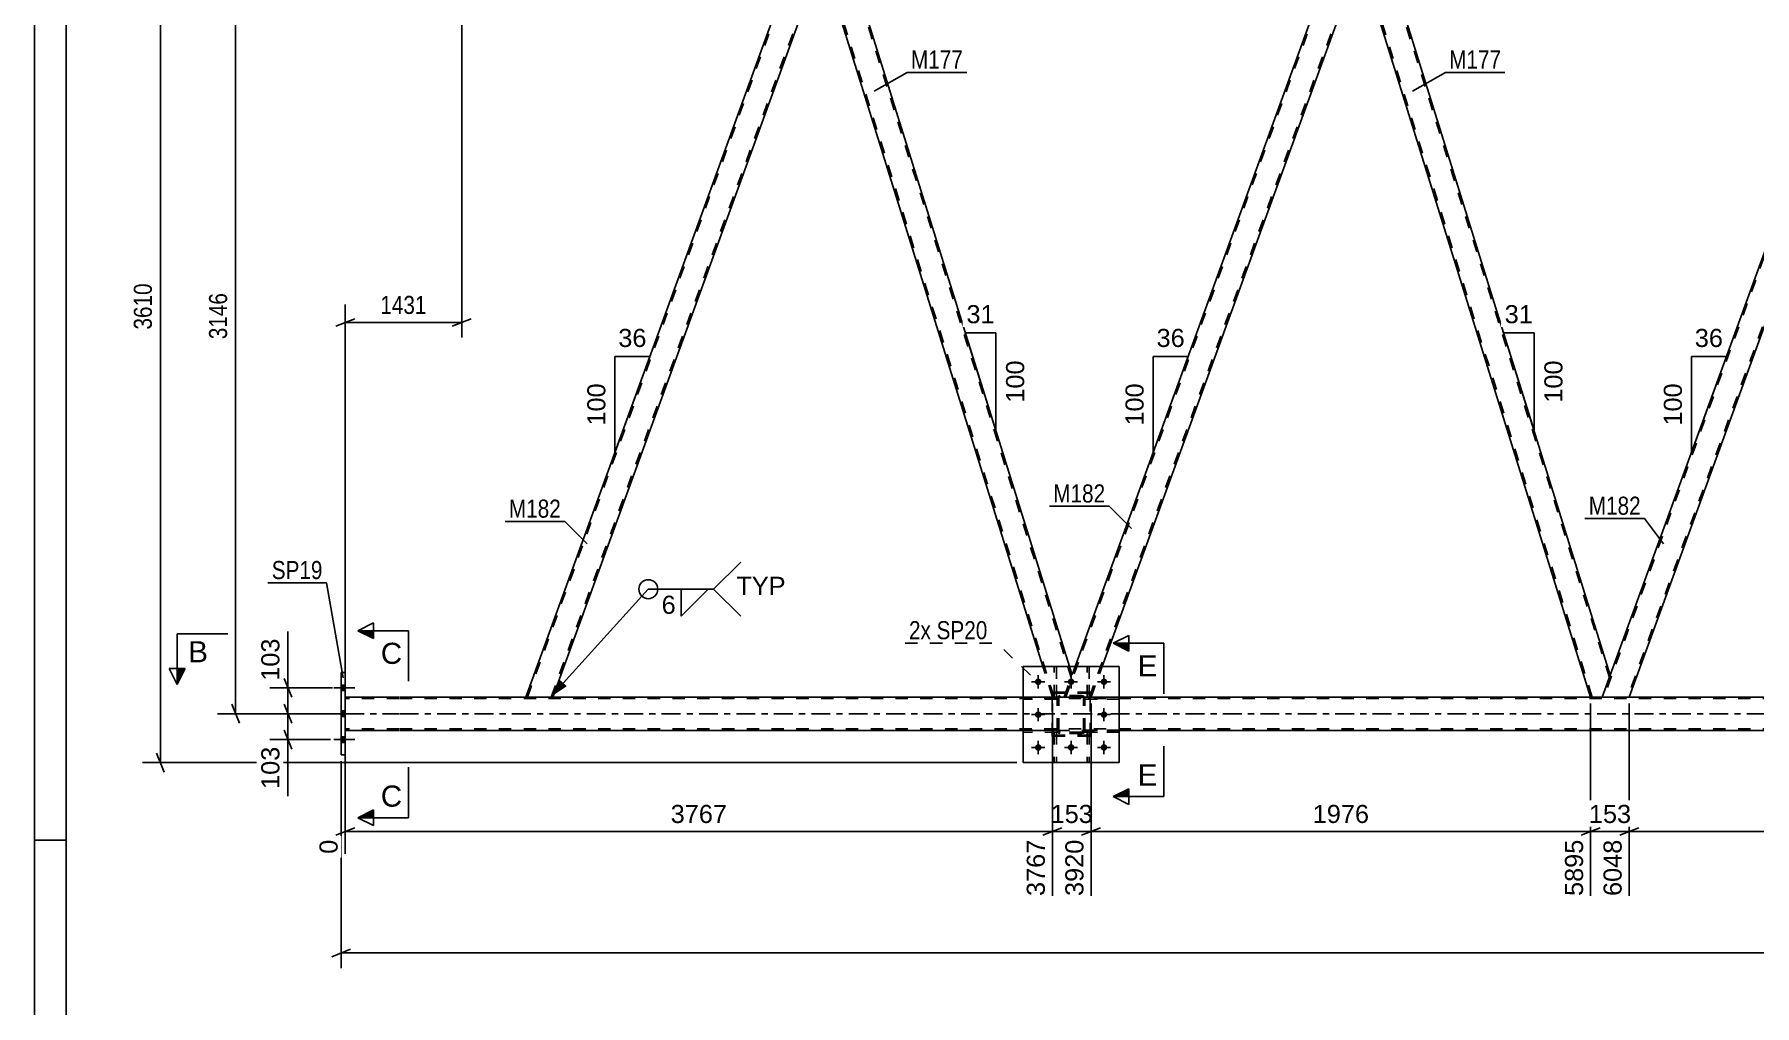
# Model space of a CAD drawing. Header units: millimetres. Extents: x 0 to 841, y 0 to 594.
# Drawn here: x 0 to 272.1, y 271.8 to 425.5 of the extents above; entities that cross this region are included whole.
import ezdxf

# ---------------------------------------------------------------- set-up
doc = ezdxf.new("R2010")
doc.units = ezdxf.units.MM
doc.linetypes.add('DXK_LINE_DOT2', pattern=[3.9198, 1.9599, -1.9599])
doc.linetypes.add('DXK_LINE_DOT3', pattern=[5.9187, 2.979, -0.9799, 0.9799, -0.9799])
doc.styles.add('Arial', font='arial.ttf', dxfattribs={"height": 0.2})
doc.styles.add('Arial Narrow', font='ARIALN.TTF', dxfattribs={"height": 0.2})

# ---------------------------------------------------------------- blocks, each defined once
blk = doc.blocks.new('Unknown-717034159-1133')
at = {"color": 5, "linetype": 'Continuous'}
for p, q in [((0, 594), (0, 0)), ((5, 589), (5, 5)), ((5, 298), (0, 298))]:
    blk.add_line(p, q, dxfattribs=at)
blk = doc.blocks.new('Part-717034159-3896 - 3558')
at = {"color": 7, "linetype": 'DXK_LINE_DOT2'}
for p, q in [((163.12, 320.65), (207.24, 441.87)), ((166.86, 320.65), (210.98, 441.87)), ((211.24, 441.87), (209.69, 437.62)), ((162.86, 320.65), (164.62, 325.47)), ((167.12, 320.65), (168.87, 325.47)), ((167.12, 320.65), (162.86, 320.65))]:
    blk.add_line(p, q, dxfattribs=at)
at = {"color": 2, "linetype": 'Continuous'}
for p, q in [((206.98, 441.87), (164.62, 325.47)), ((211.24, 441.87), (206.98, 441.87)), ((168.87, 325.47), (209.69, 437.62))]:
    blk.add_line(p, q, dxfattribs=at)
blk = doc.blocks.new('Part-717034159-3886 - 3558')
at = {"color": 2, "linetype": 'Continuous'}
for p, q in [((126.1, 441.87), (124.56, 437.62)), ((127.42, 441.87), (126.1, 441.87)), ((163.7, 325.47), (127.42, 441.87)), ((159.51, 325.47), (124.56, 437.62))]:
    blk.add_line(p, q, dxfattribs=at)
at = {"color": 7, "linetype": 'DXK_LINE_DOT2'}
for p, q in [((163.99, 323.74), (127.17, 441.87)), ((161.27, 320.65), (124.69, 437.99)), ((161.02, 320.65), (159.51, 325.47)), ((162.86, 320.65), (164.12, 324.12)), ((164.12, 324.12), (163.7, 325.47)), ((161.02, 320.65), (162.86, 320.65))]:
    blk.add_line(p, q, dxfattribs=at)
blk = doc.blocks.new('Part-717034159-3765 - 3558')
at = {"color": 7, "linetype": 'DXK_LINE_DOT2'}
for p, q in [((166.52, 315.11), (166.84, 315.11)), ((166.52, 315.11), (166.52, 310.27)), ((166.52, 314.51), (166.84, 314.51)), ((166.84, 315.11), (166.84, 310.27)), ((166.84, 310.27), (166.52, 310.27))]:
    blk.add_line(p, q, dxfattribs=at)
blk = doc.blocks.new('Part-717034159-3766 - 3558')
at = {"color": 7, "linetype": 'DXK_LINE_DOT2'}
for p, q in [((161.32, 315.11), (161.64, 315.11)), ((161.32, 315.11), (161.32, 310.27)), ((161.32, 314.51), (161.64, 314.51)), ((161.64, 315.11), (161.64, 310.27)), ((161.64, 310.27), (161.32, 310.27))]:
    blk.add_line(p, q, dxfattribs=at)
blk = doc.blocks.new('Part-717034159-3767 - 3558')
at = {"color": 7, "linetype": 'DXK_LINE_DOT2'}
for p, q in [((161.77, 320.39), (161.8, 320.57)), ((161.8, 320.57), (161.77, 320.39)), ((161.77, 315.35), (161.77, 320.39)), ((162.01, 320.39), (162.02, 320.48)), ((162.01, 315.35), (162.01, 320.39)), ((162.02, 320.48), (162.08, 320.56)), ((162.06, 320.83), (162.25, 320.87)), ((162.25, 320.87), (162.06, 320.83)), ((162.08, 320.56), (162.15, 320.61)), ((162.15, 320.61), (162.25, 320.63)), ((165.69, 320.87), (162.25, 320.87)), ((162.25, 320.63), (165.69, 320.63)), ((165.69, 320.87), (165.87, 320.83)), ((165.87, 320.83), (165.69, 320.87)), ((165.69, 320.63), (165.78, 320.61)), ((165.78, 320.61), (165.86, 320.56)), ((165.86, 320.56), (165.91, 320.48)), ((165.91, 320.48), (165.93, 320.39)), ((165.93, 315.35), (165.93, 320.39)), ((166.13, 320.57), (166.17, 320.39)), ((166.17, 320.39), (166.13, 320.57)), ((166.17, 315.35), (166.17, 320.39)), ((161.8, 315.17), (161.77, 315.35)), ((161.77, 315.35), (161.8, 315.17)), ((162.02, 315.26), (162.01, 315.35)), ((162.08, 315.18), (162.02, 315.26)), ((162.25, 314.87), (162.06, 314.91)), ((162.06, 314.91), (162.25, 314.87)), ((162.15, 315.13), (162.08, 315.18)), ((162.25, 315.11), (162.15, 315.13)), ((165.69, 315.11), (162.25, 315.11)), ((165.69, 314.87), (162.25, 314.87)), ((165.78, 315.13), (165.69, 315.11)), ((165.87, 314.91), (165.69, 314.87)), ((165.69, 314.87), (165.87, 314.91)), ((165.86, 315.18), (165.78, 315.13)), ((165.91, 315.26), (165.86, 315.18)), ((165.93, 315.35), (165.91, 315.26)), ((166.17, 315.35), (166.13, 315.17)), ((166.13, 315.17), (166.17, 315.35))]:
    blk.add_line(p, q, dxfattribs=at)
at = {"color": 7, "linetype": 'DXK_LINE_DOT3'}
blk.add_line((163.97, 317.87), (163.97, 317.87), dxfattribs=at)
at = {"color": 7, "linetype": 'DXK_LINE_DOT2'}
for centre, start, end in [((162.25, 320.39), 112.5, 157.5), ((162.25, 320.39), 112.5, 157.5), ((165.69, 320.39), 22.5, 67.5), ((165.69, 320.39), 22.5, 67.5), ((162.25, 315.35), 202.5, 247.5), ((162.25, 315.35), 202.5, 247.5), ((165.69, 315.35), 292.5, 337.5), ((165.69, 315.35), 292.5, 337.5)]:
    blk.add_arc(centre, 0.48, start, end, dxfattribs=at)
blk = doc.blocks.new('Part-717034159-3768 - 3558')
at = {"color": 7, "linetype": 'DXK_LINE_DOT2'}
for p, q in [((166.97, 321.27), (160.97, 321.27)), ((160.97, 314.47), (160.97, 321.27)), ((166.97, 314.47), (166.97, 321.27)), ((166.97, 314.47), (160.97, 314.47))]:
    blk.add_line(p, q, dxfattribs=at)
blk = doc.blocks.new('Bolt-717034159-3776 - 3558')
at = {"color": 1, "linetype": 'Continuous'}
for p, q in [((158.77, 324.11), (158.77, 323.42)), ((163.97, 324.11), (163.97, 323.42)), ((169.17, 324.11), (169.17, 323.42)), ((157.73, 323.07), (158.42, 323.07)), ((158.77, 322.03), (158.77, 322.72)), ((159.81, 323.07), (159.11, 323.07)), ((162.93, 323.07), (163.62, 323.07)), ((163.97, 322.03), (163.97, 322.72)), ((165.01, 323.07), (164.31, 323.07)), ((168.13, 323.07), (168.82, 323.07)), ((169.17, 322.03), (169.17, 322.72)), ((170.21, 323.07), (169.51, 323.07)), ((158.77, 318.91), (158.77, 318.22)), ((169.17, 318.91), (169.17, 318.22)), ((157.73, 317.87), (158.42, 317.87)), ((158.77, 316.83), (158.77, 317.52)), ((159.81, 317.87), (159.11, 317.87)), ((168.13, 317.87), (168.82, 317.87)), ((169.17, 316.83), (169.17, 317.52)), ((170.21, 317.87), (169.51, 317.87)), ((158.77, 313.71), (158.77, 313.02)), ((163.97, 313.71), (163.97, 313.02)), ((169.17, 313.71), (169.17, 313.02)), ((157.73, 312.67), (158.42, 312.67)), ((158.77, 311.63), (158.77, 312.32)), ((159.81, 312.67), (159.11, 312.67)), ((162.93, 312.67), (163.62, 312.67)), ((163.97, 311.63), (163.97, 312.32)), ((165.01, 312.67), (164.31, 312.67)), ((168.13, 312.67), (168.82, 312.67)), ((169.17, 311.63), (169.17, 312.32)), ((170.21, 312.67), (169.51, 312.67))]:
    blk.add_line(p, q, dxfattribs=at)
blk = doc.blocks.new('Part-717034159-3786 - 3558')
at = {"color": 7, "linetype": 'DXK_LINE_DOT2'}
for p, q in [((156.37, 325.47), (156.37, 310.27)), ((156.37, 325.47), (171.57, 325.47)), ((171.57, 325.47), (171.57, 310.27)), ((156.37, 310.27), (171.57, 310.27))]:
    blk.add_line(p, q, dxfattribs=at)
blk = doc.blocks.new('Part-717034159-3787 - 3558')
at = {"color": 7, "linetype": 'DXK_LINE_DOT2'}
for p, q in [((166.52, 320.63), (166.52, 325.47)), ((166.52, 325.47), (166.84, 325.47)), ((166.84, 325.47), (166.84, 320.63)), ((166.52, 321.23), (166.84, 321.23)), ((166.84, 320.63), (166.52, 320.63))]:
    blk.add_line(p, q, dxfattribs=at)
blk = doc.blocks.new('Part-717034159-3788 - 3558')
at = {"color": 7, "linetype": 'DXK_LINE_DOT2'}
for p, q in [((161.32, 320.63), (161.32, 325.47)), ((161.32, 325.47), (161.64, 325.47)), ((161.64, 325.47), (161.64, 320.63)), ((161.32, 321.23), (161.64, 321.23)), ((161.64, 320.63), (161.32, 320.63))]:
    blk.add_line(p, q, dxfattribs=at)
blk = doc.blocks.new('Part-717034159-3791 - 3558')
at = {"color": 7, "linetype": 'DXK_LINE_DOT2'}
for p, q in [((171.57, 320.63), (166.17, 320.63)), ((166.17, 320.63), (166.17, 320.31)), ((166.17, 320.31), (171.57, 320.31)), ((166.77, 320.31), (166.77, 320.63)), ((171.57, 320.31), (171.57, 320.63))]:
    blk.add_line(p, q, dxfattribs=at)
blk = doc.blocks.new('Part-717034159-3794 - 3558')
at = {"color": 7, "linetype": 'DXK_LINE_DOT2'}
for p, q in [((171.57, 315.43), (166.17, 315.43)), ((166.17, 315.43), (166.17, 315.11)), ((166.17, 315.11), (171.57, 315.11)), ((166.77, 315.11), (166.77, 315.43)), ((171.57, 315.11), (171.57, 315.43))]:
    blk.add_line(p, q, dxfattribs=at)
blk = doc.blocks.new('Part-717034159-3797 - 3558')
at = {"color": 7, "linetype": 'DXK_LINE_DOT2'}
for p, q in [((161.77, 320.63), (156.37, 320.63)), ((156.37, 320.63), (156.37, 320.31)), ((161.77, 320.31), (156.37, 320.31)), ((161.17, 320.31), (161.17, 320.63)), ((161.77, 320.31), (161.77, 320.63))]:
    blk.add_line(p, q, dxfattribs=at)
blk = doc.blocks.new('Part-717034159-3800 - 3558')
at = {"color": 7, "linetype": 'DXK_LINE_DOT2'}
for p, q in [((161.77, 315.43), (156.37, 315.43)), ((156.37, 315.43), (156.37, 315.11)), ((161.77, 315.11), (156.37, 315.11)), ((161.17, 315.11), (161.17, 315.43)), ((161.77, 315.11), (161.77, 315.43))]:
    blk.add_line(p, q, dxfattribs=at)
blk = doc.blocks.new('Part-717034159-3940 - 3558')
at = {"color": 7, "linetype": 'DXK_LINE_DOT2'}
for p, q in [((166.84, 315.11), (166.52, 315.11)), ((166.52, 315.11), (166.52, 310.27)), ((166.52, 314.51), (166.84, 314.51)), ((166.84, 315.11), (166.84, 310.27)), ((166.52, 310.27), (166.84, 310.27))]:
    blk.add_line(p, q, dxfattribs=at)
blk = doc.blocks.new('Part-717034159-3938 - 3558')
at = {"color": 2, "linetype": 'Continuous'}
for p, q in [((166.52, 325.47), (166.52, 325.47)), ((166.84, 325.47), (166.52, 325.47)), ((166.84, 325.47), (166.84, 325.47))]:
    blk.add_line(p, q, dxfattribs=at)
at = {"color": 7, "linetype": 'DXK_LINE_DOT2'}
for p, q in [((166.52, 320.63), (166.52, 325.47)), ((166.84, 320.63), (166.84, 325.47)), ((166.52, 321.23), (166.84, 321.23)), ((166.84, 320.63), (166.52, 320.63))]:
    blk.add_line(p, q, dxfattribs=at)
blk = doc.blocks.new('Part-717034159-3866 - 3558')
at = {"color": 7, "linetype": 'DXK_LINE_DOT2'}
for p, q in [((166.97, 321.41), (160.97, 321.41)), ((160.97, 314.61), (160.97, 321.41)), ((166.97, 314.61), (166.97, 321.41)), ((166.97, 314.61), (160.97, 314.61))]:
    blk.add_line(p, q, dxfattribs=at)
blk = doc.blocks.new('Part-717034159-3881 - 3558')
at = {"color": 7, "linetype": 'DXK_LINE_DOT2'}
for p, q in [((161.77, 320.39), (161.8, 320.57)), ((161.8, 320.57), (161.77, 320.39)), ((161.77, 315.35), (161.77, 320.39)), ((162.01, 320.39), (162.02, 320.48)), ((162.01, 315.35), (162.01, 320.39)), ((162.02, 320.48), (162.08, 320.56)), ((162.06, 320.83), (162.25, 320.87)), ((162.25, 320.87), (162.06, 320.83)), ((162.08, 320.56), (162.15, 320.61)), ((162.15, 320.61), (162.25, 320.63)), ((165.69, 320.87), (162.25, 320.87)), ((162.25, 320.63), (165.69, 320.63)), ((165.69, 320.87), (165.87, 320.83)), ((165.87, 320.83), (165.69, 320.87)), ((165.69, 320.63), (165.78, 320.61)), ((165.78, 320.61), (165.86, 320.56)), ((165.86, 320.56), (165.91, 320.48)), ((165.91, 320.48), (165.93, 320.39)), ((165.93, 315.35), (165.93, 320.39)), ((166.13, 320.57), (166.17, 320.39)), ((166.17, 320.39), (166.13, 320.57)), ((166.17, 315.35), (166.17, 320.39)), ((161.8, 315.17), (161.77, 315.35)), ((161.77, 315.35), (161.8, 315.17)), ((162.02, 315.26), (162.01, 315.35)), ((162.08, 315.18), (162.02, 315.26)), ((162.25, 314.87), (162.06, 314.91)), ((162.06, 314.91), (162.25, 314.87)), ((162.15, 315.13), (162.08, 315.18)), ((162.25, 315.11), (162.15, 315.13)), ((165.69, 315.11), (162.25, 315.11)), ((165.69, 314.87), (162.25, 314.87)), ((165.78, 315.13), (165.69, 315.11)), ((165.87, 314.91), (165.69, 314.87)), ((165.69, 314.87), (165.87, 314.91)), ((165.86, 315.18), (165.78, 315.13)), ((165.91, 315.26), (165.86, 315.18)), ((165.93, 315.35), (165.91, 315.26)), ((166.17, 315.35), (166.13, 315.17)), ((166.13, 315.17), (166.17, 315.35))]:
    blk.add_line(p, q, dxfattribs=at)
at = {"color": 7, "linetype": 'DXK_LINE_DOT3'}
blk.add_line((163.97, 317.87), (163.97, 317.87), dxfattribs=at)
at = {"color": 7, "linetype": 'DXK_LINE_DOT2'}
for centre, start, end in [((162.25, 320.39), 112.5, 157.5), ((162.25, 320.39), 112.5, 157.5), ((165.69, 320.39), 22.5, 67.5), ((165.69, 320.39), 22.5, 67.5), ((162.25, 315.35), 202.5, 247.5), ((162.25, 315.35), 202.5, 247.5), ((165.69, 315.35), 292.5, 337.5), ((165.69, 315.35), 292.5, 337.5)]:
    blk.add_arc(centre, 0.48, start, end, dxfattribs=at)
blk = doc.blocks.new('Part-717034159-3891 - 3558')
at = {"color": 2, "linetype": 'Continuous'}
for p, q in [((77.73, 320.65), (121.85, 441.87)), ((121.85, 441.87), (126.1, 441.87)), ((81.98, 320.65), (124.56, 437.62))]:
    blk.add_line(p, q, dxfattribs=at)
at = {"color": 7, "linetype": 'DXK_LINE_DOT2'}
for p, q in [((77.98, 320.65), (122.1, 441.87)), ((81.73, 320.65), (125.85, 441.87)), ((124.56, 437.62), (126.1, 441.87)), ((81.98, 320.65), (77.73, 320.65))]:
    blk.add_line(p, q, dxfattribs=at)
blk = doc.blocks.new('Part-717034159-3901 - 3558')
at = {"color": 2, "linetype": 'Continuous'}
for p, q in [((211.24, 441.87), (209.69, 437.62)), ((211.24, 441.87), (212.56, 441.87)), ((249.26, 324.12), (212.56, 441.87)), ((209.69, 437.62), (246.15, 320.65)), ((247.99, 320.65), (249.26, 324.12))]:
    blk.add_line(p, q, dxfattribs=at)
at = {"color": 7, "linetype": 'DXK_LINE_DOT2'}
for p, q in [((249.12, 323.74), (212.3, 441.87)), ((246.4, 320.65), (209.83, 437.99)), ((247.99, 320.65), (246.15, 320.65))]:
    blk.add_line(p, q, dxfattribs=at)
blk = doc.blocks.new('Part-717034159-3906 - 3558')
at = {"color": 7, "linetype": 'DXK_LINE_DOT2'}
for p, q in [((292.37, 441.87), (248.25, 320.65)), ((296.12, 441.87), (252, 320.65)), ((296.37, 441.87), (294.82, 437.62)), ((249.26, 324.12), (247.99, 320.65)), ((252.25, 320.65), (247.99, 320.65))]:
    blk.add_line(p, q, dxfattribs=at)
at = {"color": 2, "linetype": 'Continuous'}
for p, q in [((292.12, 441.87), (249.26, 324.12)), ((292.12, 441.87), (296.37, 441.87)), ((294.82, 437.62), (252.25, 320.65))]:
    blk.add_line(p, q, dxfattribs=at)
blk = doc.blocks.new('Part-717034159-3936 - 3558')
at = {"color": 2, "linetype": 'Continuous'}
for p, q in [((48.52, 324.51), (49.16, 324.51)), ((48.52, 311.51), (48.52, 324.51)), ((49.16, 324.51), (49.16, 311.51)), ((49.16, 311.51), (48.52, 311.51))]:
    blk.add_line(p, q, dxfattribs=at)
blk = doc.blocks.new('Part-717034159-3937 - 3558')
at = {"color": 2, "linetype": 'Continuous'}
for p, q in [((161.32, 325.47), (161.32, 325.47)), ((161.64, 325.47), (161.32, 325.47)), ((161.64, 325.47), (161.64, 325.47))]:
    blk.add_line(p, q, dxfattribs=at)
at = {"color": 7, "linetype": 'DXK_LINE_DOT2'}
for p, q in [((161.32, 320.63), (161.32, 325.47)), ((161.64, 320.63), (161.64, 325.47)), ((161.32, 321.23), (161.64, 321.23)), ((161.64, 320.63), (161.32, 320.63))]:
    blk.add_line(p, q, dxfattribs=at)
blk = doc.blocks.new('Part-717034159-3939 - 3558')
at = {"color": 7, "linetype": 'DXK_LINE_DOT2'}
for p, q in [((161.64, 315.11), (161.32, 315.11)), ((161.32, 315.11), (161.32, 310.27)), ((161.32, 314.51), (161.64, 314.51)), ((161.64, 315.11), (161.64, 310.27)), ((161.32, 310.27), (161.64, 310.27))]:
    blk.add_line(p, q, dxfattribs=at)
blk = doc.blocks.new('Bolt-717034159-3942 - 3558')
at = {"linetype": 'Continuous'}
for points in [[(49.16, 321.67), (49.16, 322.55), (48.52, 322.55), (48.52, 321.67)], [(49.16, 321.67), (49.16, 322.55), (48.52, 322.55), (48.52, 321.67)], [(49.16, 321.67), (49.16, 322.55), (48.52, 322.55), (48.52, 321.67)], [(49.16, 317.57), (49.16, 318.45), (48.52, 318.45), (48.52, 317.57)], [(49.16, 317.57), (49.16, 318.45), (48.52, 318.45), (48.52, 317.57)], [(49.16, 313.47), (49.16, 314.35), (48.52, 314.35), (48.52, 313.47)], [(49.16, 313.47), (49.16, 314.35), (48.52, 314.35), (48.52, 313.47)], [(49.16, 313.47), (49.16, 314.35), (48.52, 314.35), (48.52, 313.47)]]:
    blk.add_hatch(color=1, dxfattribs=at).paths.add_polyline_path(points)
at = {"color": 1, "linetype": 'Continuous'}
for p, q in [((47.36, 322.11), (50.68, 322.11)), ((47.36, 322.11), (50.68, 322.11)), ((47.36, 322.11), (50.68, 322.11)), ((48.52, 322.55), (49.16, 322.55)), ((48.52, 322.55), (49.16, 322.55)), ((48.52, 322.55), (49.16, 322.55)), ((48.52, 321.67), (49.16, 321.67)), ((48.52, 321.67), (49.16, 321.67)), ((48.52, 321.67), (49.16, 321.67)), ((48.52, 318.45), (49.16, 318.45)), ((48.52, 318.45), (49.16, 318.45)), ((47.36, 318.01), (50.68, 318.01)), ((47.36, 318.01), (50.68, 318.01)), ((48.52, 317.57), (49.16, 317.57)), ((48.52, 317.57), (49.16, 317.57)), ((47.36, 313.91), (50.68, 313.91)), ((47.36, 313.91), (50.68, 313.91)), ((47.36, 313.91), (50.68, 313.91)), ((48.52, 314.35), (49.16, 314.35)), ((48.52, 314.35), (49.16, 314.35)), ((48.52, 314.35), (49.16, 314.35)), ((48.52, 313.47), (49.16, 313.47)), ((48.52, 313.47), (49.16, 313.47)), ((48.52, 313.47), (49.16, 313.47))]:
    blk.add_line(p, q, dxfattribs=at)
blk = doc.blocks.new('Part-717034159-3947 - 3558')
at = {"color": 2, "linetype": 'Continuous'}
for p, q in [((49.16, 320.65), (57.68, 320.65)), ((57.78, 320.65), (156.37, 320.65)), ((326.63, 320.65), (171.57, 320.65)), ((57.68, 315.37), (49.16, 315.37)), ((156.37, 315.37), (57.78, 315.37)), ((326.63, 315.37), (171.57, 315.37))]:
    blk.add_line(p, q, dxfattribs=at)
at = {"color": 7, "linetype": 'DXK_LINE_DOT2'}
for p, q in [((49.16, 315.37), (49.16, 320.65)), ((57.68, 320.41), (49.16, 320.41)), ((730.04, 320.41), (57.78, 320.41)), ((156.37, 320.65), (730.04, 320.65)), ((171.57, 320.65), (156.37, 320.65)), ((57.68, 315.61), (49.16, 315.61)), ((730.04, 315.61), (57.78, 315.61)), ((171.57, 315.37), (156.37, 315.37))]:
    blk.add_line(p, q, dxfattribs=at)
at = {"color": 7, "linetype": 'DXK_LINE_DOT3'}
for p, q in [((49.16, 318.01), (57.68, 318.01)), ((57.78, 318.01), (730.04, 318.01))]:
    blk.add_line(p, q, dxfattribs=at)
blk = doc.blocks.new('Part-717034159-4003 - 3558')
at = {"color": 2, "linetype": 'Continuous'}
for p, q in [((171.57, 325.47), (156.37, 325.47)), ((156.37, 325.47), (156.37, 310.27)), ((171.57, 325.47), (171.57, 310.27)), ((171.57, 310.27), (156.37, 310.27))]:
    blk.add_line(p, q, dxfattribs=at)
blk = doc.blocks.new('Part-717034159-4004 - 3558')
at = {"color": 7, "linetype": 'DXK_LINE_DOT2'}
for p, q in [((166.17, 320.31), (166.17, 320.63)), ((166.17, 320.63), (171.57, 320.63)), ((171.57, 320.31), (166.17, 320.31)), ((166.77, 320.31), (166.77, 320.63)), ((171.57, 320.63), (171.57, 320.31))]:
    blk.add_line(p, q, dxfattribs=at)
blk = doc.blocks.new('Part-717034159-4005 - 3558')
at = {"color": 7, "linetype": 'DXK_LINE_DOT2'}
for p, q in [((166.17, 315.11), (166.17, 315.43)), ((166.17, 315.43), (171.57, 315.43)), ((171.57, 315.11), (166.17, 315.11)), ((166.77, 315.11), (166.77, 315.43)), ((171.57, 315.43), (171.57, 315.11))]:
    blk.add_line(p, q, dxfattribs=at)
blk = doc.blocks.new('Part-717034159-4006 - 3558')
at = {"color": 7, "linetype": 'DXK_LINE_DOT2'}
for p, q in [((161.77, 320.63), (156.37, 320.63)), ((156.37, 320.31), (156.37, 320.63)), ((161.77, 320.31), (156.37, 320.31)), ((161.17, 320.31), (161.17, 320.63)), ((161.77, 320.63), (161.77, 320.31))]:
    blk.add_line(p, q, dxfattribs=at)
blk = doc.blocks.new('Part-717034159-4007 - 3558')
at = {"color": 7, "linetype": 'DXK_LINE_DOT2'}
for p, q in [((161.77, 315.43), (156.37, 315.43)), ((156.37, 315.11), (156.37, 315.43)), ((161.77, 315.11), (156.37, 315.11)), ((161.17, 315.11), (161.17, 315.43)), ((161.77, 315.43), (161.77, 315.11))]:
    blk.add_line(p, q, dxfattribs=at)
blk = doc.blocks.new('Bolt-717034159-4008 - 3558')
at = {"linetype": 'Continuous'}
for points in [[(159.29, 323.07, -1), (158.25, 323.07, -1)], [(164.49, 323.07, -1), (163.45, 323.07, -1)], [(169.69, 323.07, -1), (168.65, 323.07, -1)], [(159.29, 317.87, -1), (158.25, 317.87, -1)], [(169.69, 317.87, -1), (168.65, 317.87, -1)], [(159.29, 312.67, -1), (158.25, 312.67, -1)], [(164.49, 312.67, -1), (163.45, 312.67, -1)], [(169.69, 312.67, -1), (168.65, 312.67, -1)]]:
    blk.add_hatch(color=1, dxfattribs=at).paths.add_polyline_path(points)
at = {"color": 1, "linetype": 'Continuous'}
for p, q in [((158.77, 324.11), (158.77, 322.03)), ((163.97, 324.11), (163.97, 322.03)), ((169.17, 324.11), (169.17, 322.03)), ((159.81, 323.07), (157.73, 323.07)), ((165.01, 323.07), (162.93, 323.07)), ((170.21, 323.07), (168.13, 323.07)), ((158.77, 318.91), (158.77, 316.83)), ((169.17, 318.91), (169.17, 316.83)), ((159.81, 317.87), (157.73, 317.87)), ((170.21, 317.87), (168.13, 317.87)), ((158.77, 313.71), (158.77, 311.63)), ((163.97, 313.71), (163.97, 311.63)), ((169.17, 313.71), (169.17, 311.63)), ((159.81, 312.67), (157.73, 312.67)), ((165.01, 312.67), (162.93, 312.67)), ((170.21, 312.67), (168.13, 312.67))]:
    blk.add_line(p, q, dxfattribs=at)
blk = doc.blocks.new('AngleDimension-717034159-4413 - 3558')
at = {"color": 7, "linetype": 'Continuous'}
for p, q in [((150.13, 369.02), (147.23, 378.31)), ((152.05, 378.31), (147.23, 378.31)), ((152.05, 362.85), (147.23, 378.31)), ((152.05, 362.85), (152.05, 378.31))]:
    blk.add_line(p, q, dxfattribs=at)
at = {"color": 0}
for points in [[(152.47, 379.21), (152.47, 383.41), (146.82, 383.41), (146.82, 379.21)], [(157.15, 374.51), (152.95, 374.51), (152.95, 366.64), (157.15, 366.64)]]:
    blk.add_wipeout(points, dxfattribs=at)
at = {"color": 3, "style": 'Arial'}
blk.add_text('31', height=2.865, dxfattribs=at).set_placement((147.42, 379.81))
blk.add_text('100', height=2.865, rotation=90.0002, dxfattribs=at).set_placement((156.55, 367.24))
blk = doc.blocks.new('StraightDimension-717034159-5154 - 3558')
at = {"color": 7, "linetype": 'Continuous'}
for p, q in [((47.15, 322.11), (37.25, 322.11)), ((39.5, 323.61), (40.7, 320.61)), ((40.1, 318.01), (40.1, 322.11)), ((40.7, 316.51), (39.5, 319.51)), ((47.84, 318.01), (37.25, 318.01))]:
    blk.add_line(p, q, dxfattribs=at)
at = {"color": 0}
blk.add_wipeout([(39.35, 330.5), (35.15, 330.5), (35.15, 322.63), (39.35, 322.63)], dxfattribs=at)
at = {"color": 7, "linetype": 'Continuous'}
blk.add_line((40.1, 322.11), (40.1, 331.03), dxfattribs=at)
blk.add_line((40.1, 322.11), (40.1, 331.03), dxfattribs=at)
at = {"color": 3, "style": 'Arial'}
blk.add_text('103', height=2.865, rotation=90.0002, dxfattribs=at).set_placement((38.75, 323.23))
blk = doc.blocks.new('StraightDimension-717034159-4976 - 3558')
at = {"color": 7, "linetype": 'Continuous'}
for p, q in [((161.02, 319.65), (161.02, 289.17)), ((167.12, 319.65), (167.12, 289.17)), ((159.52, 298.77), (162.52, 299.97)), ((161.02, 299.37), (167.12, 299.37)), ((168.62, 299.97), (165.62, 298.77))]:
    blk.add_line(p, q, dxfattribs=at)
at = {"color": 0}
blk.add_wipeout([(168, 300.12), (168, 304.32), (160.13, 304.32), (160.13, 300.12)], dxfattribs=at)
at = {"color": 0, "linetype": 'Continuous'}
blk.add_wipeout([(166.52, 298.67), (162.32, 298.67), (162.32, 288.57), (166.52, 288.57)], dxfattribs=at)
at = {"color": 3, "style": 'Arial'}
blk.add_text('153', height=2.865, dxfattribs=at).set_placement((160.73, 300.72))
at = {"color": 3, "linetype": 'Continuous', "style": 'Arial'}
blk.add_text('3920', height=2.865, rotation=90.0002, dxfattribs=at).set_placement((165.92, 289.17))
blk = doc.blocks.new('StraightDimension-717034159-4957 - 3558')
at = {"color": 7, "linetype": 'Continuous'}
for p, q in [((167.12, 319.65), (167.12, 289.17)), ((246.15, 319.65), (246.15, 289.17)), ((168.62, 299.97), (165.62, 298.77)), ((167.12, 299.37), (246.15, 299.37)), ((244.65, 298.77), (247.65, 299.97))]:
    blk.add_line(p, q, dxfattribs=at)
at = {"color": 0}
blk.add_wipeout([(211.68, 300.12), (211.68, 304.32), (201.59, 304.32), (201.59, 300.12)], dxfattribs=at)
at = {"color": 0, "linetype": 'Continuous'}
blk.add_wipeout([(245.55, 298.67), (241.35, 298.67), (241.35, 288.57), (245.55, 288.57)], dxfattribs=at)
at = {"color": 3, "style": 'Arial'}
blk.add_text('1976', height=2.865, dxfattribs=at).set_placement((202.19, 300.72))
at = {"color": 3, "linetype": 'Continuous', "style": 'Arial'}
blk.add_text('5895', height=2.865, rotation=90.0002, dxfattribs=at).set_placement((244.95, 289.17))
blk = doc.blocks.new('StraightDimension-717034159-4102 - 3558')
at = {"color": 7, "linetype": 'Continuous'}
for p, q in [((67.58, 440.87), (67.58, 377.53)), ((49.16, 321.65), (49.16, 382.78)), ((50.66, 380.53), (47.66, 379.33)), ((49.16, 379.93), (67.58, 379.93)), ((66.08, 379.33), (69.08, 380.53))]:
    blk.add_line(p, q, dxfattribs=at)
at = {"color": 0}
blk.add_wipeout([(62.62, 380.68), (62.62, 384.88), (54.11, 384.88), (54.11, 380.68)], dxfattribs=at)
at = {"color": 3, "style": 'Arial Narrow'}
blk.add_text('1431', height=2.863, dxfattribs=at).set_placement((54.71, 381.28))
blk = doc.blocks.new('AngleDimension-717034159-4332 - 3558')
at = {"color": 7, "linetype": 'Continuous'}
for p, q in [((262.08, 374.55), (267.62, 374.55)), ((262.08, 359.33), (267.62, 374.55)), ((262.08, 359.33), (262.08, 374.55)), ((267.65, 374.65), (267.62, 374.55))]:
    blk.add_line(p, q, dxfattribs=at)
at = {"color": 0}
for points in [[(267.67, 375.45), (267.67, 379.65), (262.02, 379.65), (262.02, 375.45)], [(261.18, 370.88), (256.98, 370.88), (256.98, 363.01), (261.18, 363.01)]]:
    blk.add_wipeout(points, dxfattribs=at)
at = {"color": 3, "style": 'Arial'}
blk.add_text('36', height=2.865, dxfattribs=at).set_placement((262.62, 376.05))
blk.add_text('100', height=2.865, rotation=90.0002, dxfattribs=at).set_placement((260.58, 363.61))
blk = doc.blocks.new('StraightDimension-717034159-4346 - 3558')
at = {"color": 7, "linetype": 'Continuous'}
for p, q in [((48.52, 310.51), (48.52, 277.76)), ((50.02, 280.76), (47.02, 279.56)), ((48.52, 280.16), (776.97, 280.16))]:
    blk.add_line(p, q, dxfattribs=at)
blk = doc.blocks.new('StraightDimension-717034159-4919 - 3558')
at = {"color": 7, "linetype": 'Continuous'}
for p, q in [((252.25, 319.65), (252.25, 289.17)), ((331.28, 319.65), (331.28, 289.17)), ((253.75, 299.97), (250.75, 298.77)), ((252.25, 299.37), (331.28, 299.37)), ((329.78, 298.77), (332.78, 299.97))]:
    blk.add_line(p, q, dxfattribs=at)
at = {"color": 0}
blk.add_wipeout([(296.81, 300.12), (296.81, 304.32), (286.72, 304.32), (286.72, 300.12)], dxfattribs=at)
at = {"color": 0, "linetype": 'Continuous'}
blk.add_wipeout([(330.68, 298.67), (326.48, 298.67), (326.48, 288.57), (330.68, 288.57)], dxfattribs=at)
at = {"color": 3, "style": 'Arial'}
blk.add_text('1976', height=2.865, dxfattribs=at).set_placement((287.32, 300.72))
at = {"color": 3, "linetype": 'Continuous', "style": 'Arial'}
blk.add_text('8024', height=2.865, rotation=90.0002, dxfattribs=at).set_placement((330.08, 289.17))
blk = doc.blocks.new('AngleDimension-717034159-4385 - 3558')
at = {"color": 7, "linetype": 'Continuous'}
for p, q in [((176.94, 374.55), (182.48, 374.55)), ((176.94, 359.33), (182.48, 374.55)), ((176.94, 359.33), (176.94, 374.55)), ((182.52, 374.65), (182.48, 374.55))]:
    blk.add_line(p, q, dxfattribs=at)
at = {"color": 0}
for points in [[(182.53, 375.45), (182.53, 379.65), (176.89, 379.65), (176.89, 375.45)], [(176.04, 370.88), (171.84, 370.88), (171.84, 363.01), (176.04, 363.01)]]:
    blk.add_wipeout(points, dxfattribs=at)
at = {"color": 3, "style": 'Arial'}
blk.add_text('36', height=2.865, dxfattribs=at).set_placement((177.49, 376.05))
blk.add_text('100', height=2.865, rotation=90.0002, dxfattribs=at).set_placement((175.44, 363.61))
blk = doc.blocks.new('StraightDimension-717034159-4073 - 3558')
at = {"color": 7, "linetype": 'Continuous'}
for p, q in [((65.94, 443.87), (28.98, 443.87)), ((32.43, 442.37), (31.23, 445.37)), ((31.83, 318.01), (31.83, 443.87)), ((31.23, 319.51), (32.43, 316.51)), ((47.84, 318.01), (28.98, 318.01))]:
    blk.add_line(p, q, dxfattribs=at)
at = {"color": 0}
blk.add_wipeout([(31.08, 385.19), (26.88, 385.19), (26.88, 376.68), (31.08, 376.68)], dxfattribs=at)
at = {"color": 3, "style": 'Arial Narrow'}
blk.add_text('3146', height=2.863, rotation=90.0002, dxfattribs=at).set_placement((30.48, 377.28))
blk = doc.blocks.new('StraightDimension-717034159-4088 - 3558')
at = {"color": 7, "linetype": 'Continuous'}
for p, q in [((69.22, 454.67), (17.08, 454.67)), ((20.53, 453.17), (19.33, 456.17)), ((19.93, 310.27), (19.93, 454.67)), ((155.37, 310.27), (17.08, 310.27)), ((19.33, 311.77), (20.53, 308.77))]:
    blk.add_line(p, q, dxfattribs=at)
at = {"color": 0}
blk.add_wipeout([(19.18, 386.72), (14.98, 386.72), (14.98, 378.21), (19.18, 378.21)], dxfattribs=at)
at = {"color": 3, "style": 'Arial Narrow'}
blk.add_text('3610', height=2.863, rotation=90.0002, dxfattribs=at).set_placement((18.58, 378.81))
blk = doc.blocks.new('AngleDimension-717034159-4399 - 3558')
at = {"color": 7, "linetype": 'Continuous'}
for p, q in [((235.26, 369.02), (232.37, 378.31)), ((237.19, 378.31), (232.37, 378.31)), ((237.19, 362.85), (232.37, 378.31)), ((237.19, 362.85), (237.19, 378.31))]:
    blk.add_line(p, q, dxfattribs=at)
at = {"color": 0}
for points in [[(237.6, 379.21), (237.6, 383.41), (231.95, 383.41), (231.95, 379.21)], [(242.29, 374.51), (238.09, 374.51), (238.09, 366.64), (242.29, 366.64)]]:
    blk.add_wipeout(points, dxfattribs=at)
at = {"color": 3, "style": 'Arial'}
blk.add_text('31', height=2.865, dxfattribs=at).set_placement((232.55, 379.81))
blk.add_text('100', height=2.865, rotation=90.0002, dxfattribs=at).set_placement((241.69, 367.24))
blk = doc.blocks.new('AngleDimension-717034159-4427 - 3558')
at = {"color": 7, "linetype": 'Continuous'}
for p, q in [((91.81, 374.55), (97.35, 374.55)), ((91.81, 359.33), (97.35, 374.55)), ((91.81, 359.33), (91.81, 374.55)), ((97.38, 374.65), (97.35, 374.55))]:
    blk.add_line(p, q, dxfattribs=at)
at = {"color": 0}
for points in [[(97.4, 375.45), (97.4, 379.65), (91.75, 379.65), (91.75, 375.45)], [(90.91, 370.88), (86.71, 370.88), (86.71, 363.01), (90.91, 363.01)]]:
    blk.add_wipeout(points, dxfattribs=at)
at = {"color": 3, "style": 'Arial'}
blk.add_text('36', height=2.865, dxfattribs=at).set_placement((92.35, 376.05))
blk.add_text('100', height=2.865, rotation=90.0002, dxfattribs=at).set_placement((90.31, 363.61))
blk = doc.blocks.new('StraightDimension-717034159-4938 - 3558')
at = {"color": 7, "linetype": 'Continuous'}
for p, q in [((246.15, 319.65), (246.15, 289.17)), ((252.25, 319.65), (252.25, 289.17)), ((244.65, 298.77), (247.65, 299.97)), ((246.15, 299.37), (252.25, 299.37)), ((253.75, 299.97), (250.75, 298.77))]:
    blk.add_line(p, q, dxfattribs=at)
at = {"color": 0}
blk.add_wipeout([(253.14, 300.12), (253.14, 304.32), (245.27, 304.32), (245.27, 300.12)], dxfattribs=at)
at = {"color": 0, "linetype": 'Continuous'}
blk.add_wipeout([(251.65, 298.67), (247.45, 298.67), (247.45, 288.57), (251.65, 288.57)], dxfattribs=at)
at = {"color": 3, "style": 'Arial'}
blk.add_text('153', height=2.865, dxfattribs=at).set_placement((245.87, 300.72))
at = {"color": 3, "linetype": 'Continuous', "style": 'Arial'}
blk.add_text('6048', height=2.865, rotation=90.0002, dxfattribs=at).set_placement((251.05, 289.17))
blk = doc.blocks.new('StraightDimension-717034159-4995 - 3558')
at = {"color": 7, "linetype": 'Continuous'}
for p, q in [((161.02, 319.65), (161.02, 289.17)), ((49.16, 314.37), (49.16, 295.84)), ((50.66, 299.97), (47.66, 298.77)), ((49.16, 299.37), (161.02, 299.37)), ((159.52, 298.77), (162.52, 299.97))]:
    blk.add_line(p, q, dxfattribs=at)
at = {"color": 0}
blk.add_wipeout([(110.13, 300.12), (110.13, 304.32), (100.04, 304.32), (100.04, 300.12)], dxfattribs=at)
at = {"color": 0, "linetype": 'Continuous'}
for points in [[(48.56, 298.67), (44.36, 298.67), (44.36, 295.24), (48.56, 295.24)], [(160.42, 298.67), (156.22, 298.67), (156.22, 288.57), (160.42, 288.57)]]:
    blk.add_wipeout(points, dxfattribs=at)
at = {"color": 3, "style": 'Arial'}
blk.add_text('3767', height=2.865, dxfattribs=at).set_placement((100.64, 300.72))
at = {"color": 3, "linetype": 'Continuous', "style": 'Arial'}
for s, height, p in [('0', 2.87, (47.96, 295.84)), ('3767', 2.865, (159.82, 289.17))]:
    blk.add_text(s, height=height, rotation=90.0002, dxfattribs=at).set_placement(p)
blk = doc.blocks.new('StraightDimension-717034159-5167 - 3558')
at = {"color": 7, "linetype": 'Continuous'}
for p, q in [((39.5, 319.51), (40.7, 316.51)), ((47.84, 318.01), (37.25, 318.01)), ((40.1, 313.91), (40.1, 318.01)), ((46.85, 313.91), (37.25, 313.91)), ((40.7, 312.41), (39.5, 315.41))]:
    blk.add_line(p, q, dxfattribs=at)
at = {"color": 0}
blk.add_wipeout([(39.35, 313.38), (35.15, 313.38), (35.15, 305.51), (39.35, 305.51)], dxfattribs=at)
at = {"color": 7, "linetype": 'Continuous'}
blk.add_line((40.1, 313.91), (40.1, 304.99), dxfattribs=at)
blk.add_line((40.1, 313.91), (40.1, 304.99), dxfattribs=at)
at = {"color": 3, "style": 'Arial'}
blk.add_text('103', height=2.865, rotation=90.0002, dxfattribs=at).set_placement((38.75, 306.11))
blk = doc.blocks.new('WeldMark-717034159-5206 - 3558')
at = {"linetype": 'Continuous'}
blk.add_hatch(color=30, dxfattribs=at).paths.add_polyline_path([(84.21, 322.37), (81.64, 320.65), (83.1, 323.37)])
at = {"color": 3, "linetype": 'Continuous'}
for q in [(111.71, 342), (111.71, 333.43)]:
    blk.add_line((107.43, 337.72), q, dxfattribs=at)
at = {"color": 30, "linetype": 'Continuous'}
blk.add_line((81.64, 320.65), (97.1, 337.72), dxfattribs=at)
at = {"color": 3, "linetype": 'Continuous'}
blk.add_arc((97.1, 337.72), 1.5, 90, 270, dxfattribs=at)
at = {"color": 0}
blk.add_wipeout([(101.63, 333.62), (101.63, 337.02), (99, 337.02), (99, 333.62)], dxfattribs=at)
at = {"color": 30, "linetype": 'Continuous'}
blk.add_line((97.1, 337.72), (107.43, 337.72), dxfattribs=at)
at = {"color": 3, "linetype": 'Continuous'}
for p, q in [((102.28, 337.72), (106.57, 337.72)), ((106.57, 337.72), (102.28, 333.43)), ((102.28, 333.43), (102.28, 337.72))]:
    blk.add_line(p, q, dxfattribs=at)
blk.add_arc((97.1, 337.72), 1.5, 270, 90, dxfattribs=at)
at = {"color": 3, "style": 'Arial'}
blk.add_text('6', height=2.87, dxfattribs=at).set_placement((99.2, 333.82))
at = {"color": 0, "linetype": 'Continuous'}
blk.add_wipeout([(118.8, 336.82), (118.8, 339.82), (111.03, 339.82), (111.03, 336.82)], dxfattribs=at)
blk.add_wipeout([(118.8, 336.82), (118.8, 339.82), (111.03, 339.82), (111.03, 336.82)], dxfattribs=at)
at = {"color": 3, "linetype": 'Continuous', "style": 'Arial'}
blk.add_text('TYP', height=2.865, dxfattribs=at).set_placement((111.03, 336.82))
blk = doc.blocks.new('Mark-717034159-3882 - 3558')
at = {"color": 0}
blk.add_wipeout([(146.86, 420.11), (146.86, 423.11), (138.64, 423.11), (138.64, 420.11)], dxfattribs=at)
blk.add_wipeout([(146.86, 420.11), (146.86, 423.11), (138.64, 423.11), (138.64, 420.11)], dxfattribs=at)
at = {"color": 30, "linetype": 'Continuous'}
for p, q in [((132.84, 416.51), (138.04, 419.51)), ((138.04, 419.51), (147.46, 419.51))]:
    blk.add_line(p, q, dxfattribs=at)
at = {"color": 3, "style": 'Arial Narrow'}
blk.add_text('M177', height=2.863, dxfattribs=at).set_placement((138.64, 420.11))
blk = doc.blocks.new('Mark-717034159-3887 - 3558')
at = {"color": 0}
blk.add_wipeout([(83.28, 349.04), (83.28, 352.04), (75.05, 352.04), (75.05, 349.04)], dxfattribs=at)
blk.add_wipeout([(83.28, 349.04), (83.28, 352.04), (75.05, 352.04), (75.05, 349.04)], dxfattribs=at)
at = {"color": 30, "linetype": 'Continuous'}
for p in [(74.45, 348.44), (87.41, 344.9)]:
    blk.add_line(p, (83.88, 348.44), dxfattribs=at)
at = {"color": 3, "style": 'Arial Narrow'}
blk.add_text('M182', height=2.863, dxfattribs=at).set_placement((75.05, 349.04))
blk = doc.blocks.new('Mark-717034159-3892 - 3558')
at = {"color": 0}
blk.add_wipeout([(169.37, 351.44), (169.37, 354.44), (161.15, 354.44), (161.15, 351.44)], dxfattribs=at)
blk.add_wipeout([(169.37, 351.44), (169.37, 354.44), (161.15, 354.44), (161.15, 351.44)], dxfattribs=at)
at = {"color": 30, "linetype": 'Continuous'}
for p in [(160.55, 350.84), (173.51, 347.3)]:
    blk.add_line(p, (169.97, 350.84), dxfattribs=at)
at = {"color": 3, "style": 'Arial Narrow'}
blk.add_text('M182', height=2.863, dxfattribs=at).set_placement((161.15, 351.44))
blk = doc.blocks.new('Mark-717034159-3897 - 3558')
at = {"color": 0}
blk.add_wipeout([(231.99, 420.11), (231.99, 423.11), (223.77, 423.11), (223.77, 420.11)], dxfattribs=at)
blk.add_wipeout([(231.99, 420.11), (231.99, 423.11), (223.77, 423.11), (223.77, 420.11)], dxfattribs=at)
at = {"color": 30, "linetype": 'Continuous'}
for p, q in [((217.97, 416.51), (223.17, 419.51)), ((223.17, 419.51), (232.59, 419.51))]:
    blk.add_line(p, q, dxfattribs=at)
at = {"color": 3, "style": 'Arial Narrow'}
blk.add_text('M177', height=2.863, dxfattribs=at).set_placement((223.77, 420.11))
blk = doc.blocks.new('Mark-717034159-3902 - 3558')
at = {"color": 0}
blk.add_wipeout([(254.07, 349.5), (254.07, 352.5), (245.85, 352.5), (245.85, 349.5)], dxfattribs=at)
blk.add_wipeout([(254.07, 349.5), (254.07, 352.5), (245.85, 352.5), (245.85, 349.5)], dxfattribs=at)
at = {"color": 30, "linetype": 'Continuous'}
for p in [(245.25, 348.9), (257.68, 344.9)]:
    blk.add_line(p, (254.67, 348.9), dxfattribs=at)
at = {"color": 3, "style": 'Arial Narrow'}
blk.add_text('M182', height=2.863, dxfattribs=at).set_placement((245.85, 349.5))
blk = doc.blocks.new('SectionMark-717034159-5194 - 3558')
at = {"color": 6, "linetype": 'Continuous'}
for p, q in [((51.16, 331.15), (53.66, 332.4)), ((59.16, 331.15), (51.16, 331.15)), ((59.16, 301.56), (51.16, 301.56)), ((53.66, 300.31), (51.16, 301.56))]:
    blk.add_line(p, q, dxfattribs=at)
at = {"color": 0, "linetype": 'Continuous'}
for points in [[(58.16, 325.9), (58.16, 329.4), (54.79, 329.4), (54.79, 325.9)], [(58.16, 303.31), (58.16, 306.81), (54.79, 306.81), (54.79, 303.31)]]:
    blk.add_wipeout(points, dxfattribs=at)
at = {"linetype": 'Continuous'}
for points in [[(53.66, 331.15), (53.66, 329.9), (51.16, 331.15)], [(53.66, 302.81), (53.66, 301.56), (51.16, 301.56)]]:
    blk.add_hatch(color=6, dxfattribs=at).paths.add_polyline_path(points)
at = {"color": 6, "linetype": 'Continuous'}
for p, q in [((53.66, 329.9), (53.66, 332.4)), ((51.16, 331.15), (53.66, 329.9)), ((59.16, 331.15), (59.16, 323.15)), ((59.16, 301.56), (59.16, 309.56)), ((51.16, 301.56), (53.66, 302.81)), ((53.66, 302.81), (53.66, 300.31))]:
    blk.add_line(p, q, dxfattribs=at)
at = {"color": 3, "linetype": 'Continuous', "style": 'Arial'}
for p in [(54.79, 325.9), (54.79, 303.31)]:
    blk.add_text('C', height=3.34, dxfattribs=at).set_placement(p)
blk = doc.blocks.new('Mark-717034159-3932 - 3558')
at = {"color": 0}
blk.add_wipeout([(45.58, 339.32), (45.58, 342.32), (37.54, 342.32), (37.54, 339.32)], dxfattribs=at)
blk.add_wipeout([(45.58, 339.32), (45.58, 342.32), (37.54, 342.32), (37.54, 339.32)], dxfattribs=at)
at = {"color": 30, "linetype": 'Continuous'}
for p in [(36.94, 338.72), (48.86, 323.68)]:
    blk.add_line(p, (46.18, 338.72), dxfattribs=at)
at = {"color": 3, "style": 'Arial Narrow'}
blk.add_text('SP19', height=2.863, dxfattribs=at).set_placement((37.54, 339.32))
blk = doc.blocks.new('SectionMark-717034159-5196 - 3558')
at = {"color": 6, "linetype": 'Continuous'}
for p, q in [((22.59, 330.65), (22.59, 322.65)), ((22.59, 322.65), (21.34, 325.15))]:
    blk.add_line(p, q, dxfattribs=at)
at = {"color": 0, "linetype": 'Continuous'}
blk.add_wipeout([(27.45, 326.15), (27.45, 329.65), (24.34, 329.65), (24.34, 326.15)], dxfattribs=at)
at = {"linetype": 'Continuous'}
blk.add_hatch(color=6, dxfattribs=at).paths.add_polyline_path([(22.59, 325.15), (23.84, 325.15), (22.59, 322.65)])
at = {"color": 6, "linetype": 'Continuous'}
for p, q in [((22.59, 330.65), (30.59, 330.65)), ((23.84, 325.15), (21.34, 325.15)), ((22.59, 322.65), (23.84, 325.15))]:
    blk.add_line(p, q, dxfattribs=at)
at = {"color": 3, "linetype": 'Continuous', "style": 'Arial'}
blk.add_text('B', height=3.34, dxfattribs=at).set_placement((24.34, 326.15))
blk = doc.blocks.new('SectionMark-717034159-5198 - 3558')
at = {"linetype": 'Continuous'}
for points in [[(173.12, 329.16), (173.12, 327.91), (170.62, 329.16)], [(173.12, 306.15), (173.12, 304.9), (170.62, 304.9)]]:
    blk.add_hatch(color=6, dxfattribs=at).paths.add_polyline_path(points)
at = {"color": 6, "linetype": 'Continuous'}
for p, q in [((170.62, 329.16), (173.12, 330.41)), ((173.12, 327.91), (173.12, 330.41)), ((178.62, 329.16), (170.62, 329.16)), ((170.62, 329.16), (173.12, 327.91)), ((170.62, 304.9), (173.12, 306.15)), ((178.62, 304.9), (170.62, 304.9)), ((173.12, 303.65), (170.62, 304.9)), ((173.12, 306.15), (173.12, 303.65))]:
    blk.add_line(p, q, dxfattribs=at)
at = {"color": 0, "linetype": 'Continuous'}
for points in [[(177.62, 323.91), (177.62, 327.41), (174.51, 327.41), (174.51, 323.91)], [(177.62, 306.65), (177.62, 310.15), (174.51, 310.15), (174.51, 306.65)]]:
    blk.add_wipeout(points, dxfattribs=at)
at = {"color": 6, "linetype": 'Continuous'}
for p, q in [((178.62, 329.16), (178.62, 321.16)), ((178.62, 304.9), (178.62, 312.9))]:
    blk.add_line(p, q, dxfattribs=at)
at = {"color": 3, "linetype": 'Continuous', "style": 'Arial'}
for p in [(174.51, 323.91), (174.51, 306.65)]:
    blk.add_text('E', height=3.34, dxfattribs=at).set_placement(p)
blk = doc.blocks.new('MarkSet-717034159-5271 - 3558')
at = {"color": 30, "linetype": 'DXK_LINE_DOT2'}
blk.add_line((157.56, 324.11), (152.24, 329.2), dxfattribs=at)
at = {"color": 0}
blk.add_wipeout([(141.8, 329.8), (141.8, 332.8), (138.33, 332.8), (138.33, 329.8)], dxfattribs=at)
blk.add_wipeout([(141.8, 329.8), (141.8, 332.8), (138.33, 332.8), (138.33, 329.8)], dxfattribs=at)
blk.add_wipeout([(150.74, 329.8), (150.74, 332.8), (142.7, 332.8), (142.7, 329.8)], dxfattribs=at)
blk.add_wipeout([(150.74, 329.8), (150.74, 332.8), (142.7, 332.8), (142.7, 329.8)], dxfattribs=at)
at = {"color": 30, "linetype": 'DXK_LINE_DOT2'}
blk.add_line((137.73, 329.2), (152.24, 329.2), dxfattribs=at)
at = {"color": 3, "style": 'Arial Narrow'}
for s, p in [('2x', (138.33, 329.8)), ('SP20', (142.7, 329.8))]:
    blk.add_text(s, height=2.863, dxfattribs=at).set_placement(p)

msp = doc.modelspace()

# ---------------------------------------------------------------- block references
for name in ['Unknown-717034159-1133', 'Part-717034159-3891 - 3558', 'Part-717034159-3886 - 3558', 'Part-717034159-3896 - 3558', 'Part-717034159-3901 - 3558', 'Part-717034159-3906 - 3558', 'Part-717034159-3936 - 3558', 'Part-717034159-3786 - 3558', 'Part-717034159-4003 - 3558', 'Bolt-717034159-3776 - 3558', 'Bolt-717034159-4008 - 3558', 'Part-717034159-3788 - 3558', 'Part-717034159-3937 - 3558', 'Part-717034159-3787 - 3558', 'Part-717034159-3938 - 3558', 'Bolt-717034159-3942 - 3558', 'Part-717034159-3866 - 3558', 'Part-717034159-3768 - 3558', 'Part-717034159-3947 - 3558', 'Part-717034159-3797 - 3558', 'Part-717034159-4006 - 3558', 'Part-717034159-3767 - 3558', 'Part-717034159-3881 - 3558', 'Part-717034159-3791 - 3558', 'Part-717034159-4004 - 3558', 'Part-717034159-3800 - 3558', 'Part-717034159-4007 - 3558', 'Part-717034159-3766 - 3558', 'Part-717034159-3939 - 3558', 'Part-717034159-3794 - 3558', 'Part-717034159-4005 - 3558', 'Part-717034159-3765 - 3558', 'Part-717034159-3940 - 3558']:
    msp.add_blockref(name, (0, 0))

# ---------------------------------------------------------------- next in the draw order: block references
for name in ['AngleDimension-717034159-4413 - 3558', 'AngleDimension-717034159-4332 - 3558', 'StraightDimension-717034159-5154 - 3558', 'StraightDimension-717034159-4976 - 3558']:
    msp.add_blockref(name, (0, 0))

# ---------------------------------------------------------------- next in the draw order: block references
for name in ['StraightDimension-717034159-4102 - 3558', 'StraightDimension-717034159-4957 - 3558']:
    msp.add_blockref(name, (0, 0))

# ---------------------------------------------------------------- next in the draw order: block references
msp.add_blockref('StraightDimension-717034159-4346 - 3558', (0, 0))

# ---------------------------------------------------------------- next in the draw order: block references
for name in ['StraightDimension-717034159-4073 - 3558', 'Mark-717034159-3897 - 3558', 'AngleDimension-717034159-4399 - 3558', 'AngleDimension-717034159-4385 - 3558', 'Mark-717034159-3892 - 3558', 'Mark-717034159-3902 - 3558', 'StraightDimension-717034159-4919 - 3558']:
    msp.add_blockref(name, (0, 0))

# ---------------------------------------------------------------- next in the draw order: block references
for name in ['StraightDimension-717034159-4088 - 3558', 'StraightDimension-717034159-4938 - 3558']:
    msp.add_blockref(name, (0, 0))

# ---------------------------------------------------------------- next in the draw order: block references
for name in ['Mark-717034159-3882 - 3558', 'AngleDimension-717034159-4427 - 3558', 'Mark-717034159-3887 - 3558', 'Mark-717034159-3932 - 3558', 'StraightDimension-717034159-4995 - 3558']:
    msp.add_blockref(name, (0, 0))

# ---------------------------------------------------------------- next in the draw order: block references
for name in ['WeldMark-717034159-5206 - 3558', 'SectionMark-717034159-5194 - 3558', 'StraightDimension-717034159-5167 - 3558']:
    msp.add_blockref(name, (0, 0))

# ---------------------------------------------------------------- next in the draw order: block references
msp.add_blockref('SectionMark-717034159-5196 - 3558', (0, 0))

# ---------------------------------------------------------------- next in the draw order: block references
for name in ['MarkSet-717034159-5271 - 3558', 'SectionMark-717034159-5198 - 3558']:
    msp.add_blockref(name, (0, 0))

doc.saveas('drawing.dxf')
